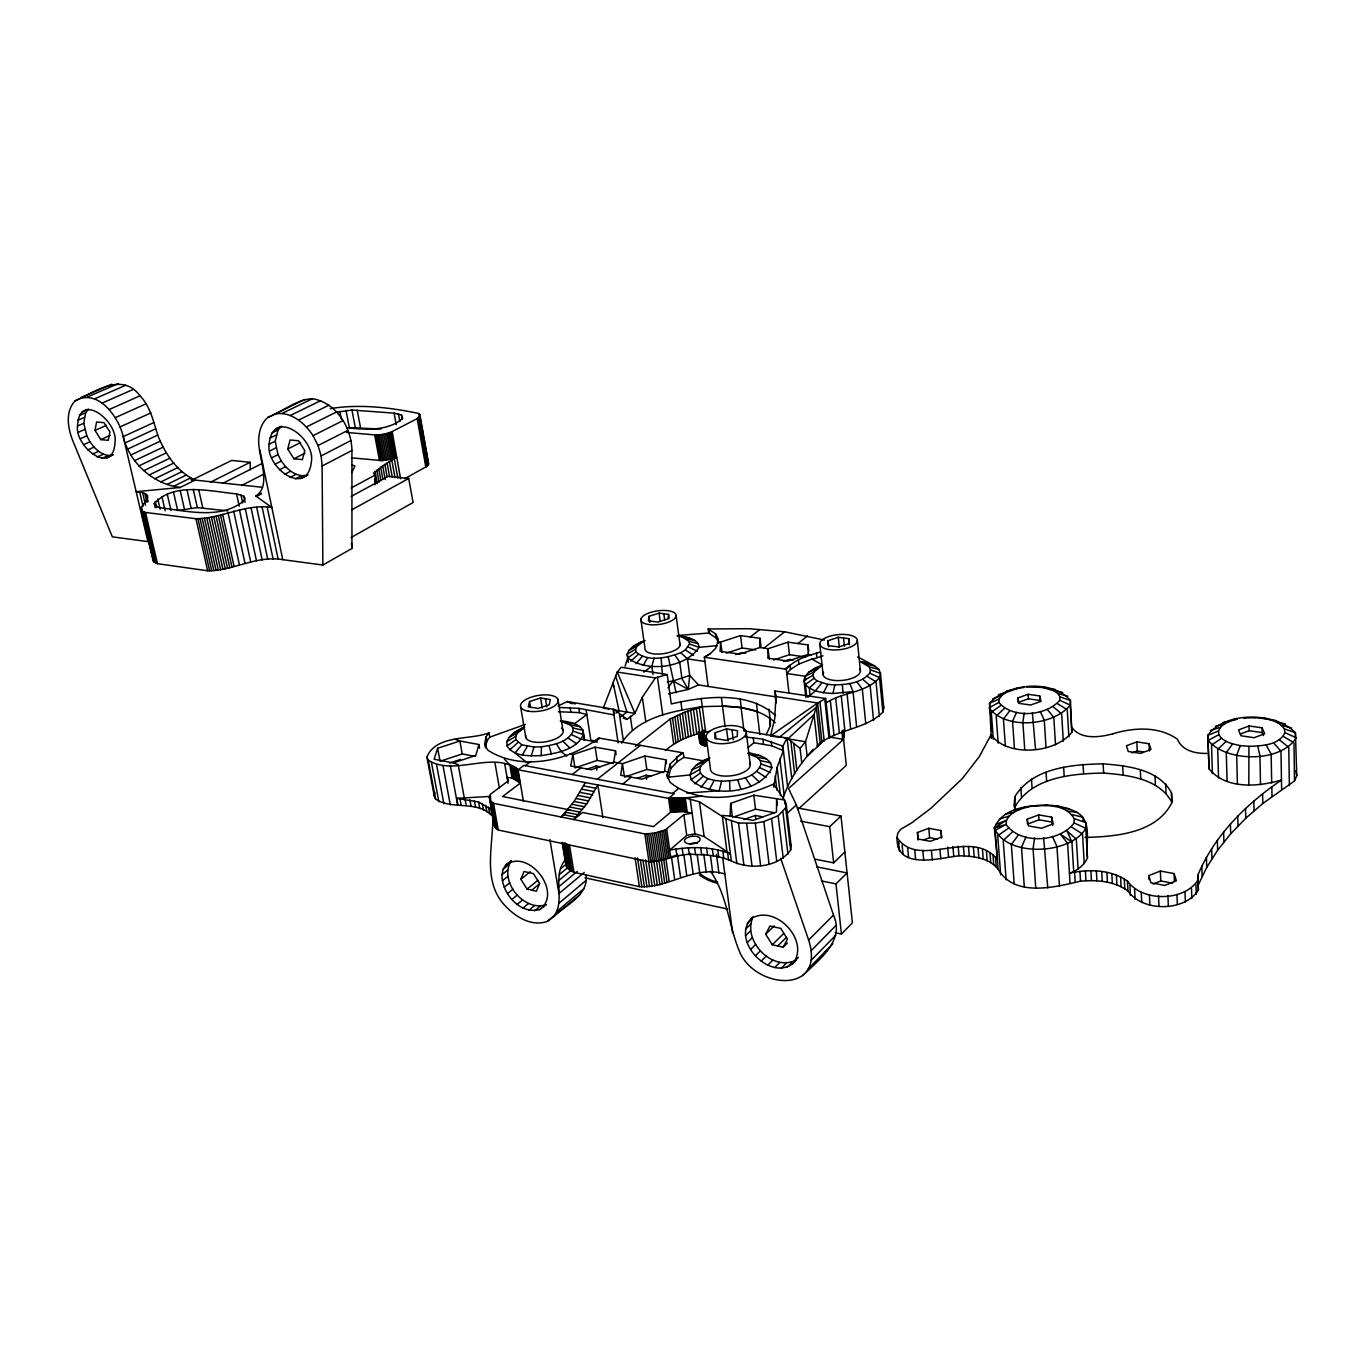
<?xml version="1.0" encoding="UTF-8"?>
<svg xmlns="http://www.w3.org/2000/svg" width="1365" height="1365" viewBox="0 0 1365 1365"><rect width="100%" height="100%" fill="white"/><g stroke="black" fill="none" stroke-linecap="round" stroke-linejoin="round"><path stroke-width="1.5" d="M140.97 509.333L153.699 561.68L157.487 563.694L207.651 570.775C233.279 570.928 256.671 555.094 282.794 559.667L322.874 565.042L351.931 548.457L351.931 450.501C351.607 427.603 336.285 402.624 312.5 398.699C296.12 399.536 282.794 411.599 267.864 417.417C261.346 423.048 258.906 431.613 258.702 439.974C257.78 456.217 272.352 485.002 255.869 496.075L271.857 507.49C245.529 503.412 221.795 518.615 195.946 518.7L145.492 512.472C130.221 507.678 164.244 494.454 136.159 491.673L180.129 487.493L195.093 480.088L262.541 487.305M796.068 960.482C773.051 986.366 727.17 939.086 753.258 916.563M795.676 960.158C772.726 971.812 743.26 941.901 752.405 918.594L747.235 923.525M375 484.763L375.136 475.054L373.464 473.228L382.695 465.875L396.652 457.343L382.2 460.636L351.436 457.821M710.465 871.211C727.767 895.781 728.603 926.784 740.291 953.333C757.558 989.574 826.064 993.874 808.626 940.058L780.695 858.346M897.01 837.513C896.088 870.853 939.12 857.988 958.964 855.804C972.682 855.974 989.011 857.664 998.139 869.198C1014.485 897.47 1054.241 887.387 1080.5 881.176C1096.675 879.691 1114.454 881.125 1127.968 890.987C1142.471 912.076 1184.854 911.922 1198.402 889.946L1198.112 885.339L1206.745 867.372L1217.648 850.173L1230.701 833.793L1245.784 818.215L1262.796 803.473L1294.515 780.951L1296.75 775.849L1295.419 732.732C1275.251 711.865 1225.258 710.977 1207.718 735.411L1209.032 768.751C1225.548 789.567 1258.393 786.888 1281.479 780.046C1246.228 803.985 1214.287 835.414 1197.77 875.34L1198.061 879.93C1184.393 901.787 1142.13 902.009 1127.473 881.039C1110.803 869.386 1088.673 869.027 1069.426 873.191C1077.121 870.887 1084.134 865.222 1087.478 857.885C1085.312 842.973 1092.785 821.662 1077.156 812.516C1068.095 807.534 1057.807 805.708 1047.586 805.094C1028.613 805.333 1002.456 807.688 994.351 827.975L997.405 859.523C971.01 826.678 919.157 870.392 897.01 837.513L897.743 833.384L900.61 829.374L911.837 822.754L931.015 808.199L962.257 778.664L979.353 756.551L991.058 734.779C1007.455 757.524 1055.367 753.531 1071.832 732.254L1070.433 700.467C1052.296 679.173 1007.455 683.012 989.557 703.282L991.331 738.346M492.85 814.803C493.601 844.901 481.453 881.636 505.562 906.155C515.885 917.161 531.685 926.818 547.143 921.443C570.399 908.51 549.583 877.917 565.4 859.694M802.739 975.651C818.625 959.8 845.157 941.116 833.503 915.062L796.375 804.958L788.526 788.509L843.587 739.386L846.3 765.338L797.894 809.462M722.017 652.385L720.703 642.045L720.072 651.31L739.659 654.125L759.742 647.539L760.015 638.291L740.547 635.595L720.703 642.045L717.683 641.618L715.925 648.017L710.414 653.579L704.34 657.247L708.145 686.407M521.055 728.552L524.535 727.272C517.386 729.917 509.913 734.234 506.893 741.622L507.046 745.972C514.093 757.029 529.671 755.869 541.171 755.613L541.444 746.809C552.825 745.017 567.669 742.697 573.163 731.162L572.839 727.937L570.587 725.122L561.1 721.454C569.017 721.454 578.402 723.177 582.991 730.326L584.493 739.932M1028.118 806.971C1019.945 809.087 1010.544 812.056 1006.5 820.16L1006.124 824.409C1020.082 844.901 1059.974 842.376 1074.101 822.924L1074.238 818.642C1064.461 801.938 1040.915 805.435 1024.518 807.056M829.92 737.834L825.689 698.505L774.672 690.963L776.02 695.382L774.723 718.57L770.525 735.923L779.193 737.373L816.304 707.309L820.314 743.942M777.316 805.435L776.6 799.395L776.48 812.004L753.053 820.416L730.053 815.997L730.685 803.388L753.787 795.198L784.466 799.941L786.172 803.729L791.137 845.856L790.642 850.054C778.033 867.748 749.914 870 731.35 860.991C720.191 856.009 707.684 854.695 695.553 854.575C679.207 852.477 664.909 861.707 648.938 861.707L498.259 830.022L494.642 826.627L494.778 821.525M1018.682 688.045L1005.869 692.55L1001.603 695.621L999.214 698.982L998.856 702.412C1012.557 719.014 1046.153 716.096 1059.769 700.296L1059.94 696.867L1058.029 693.625L1054.19 690.827L1041.905 687.209M77.515 426.017C79.068 390.271 118.141 421.239 115.052 442.055C113.141 477.341 74.683 446.543 77.515 426.017L83.76 423.235L85.705 412.708L88.435 409.142L82.156 411.906M770.56 725.958L769.553 717.529L770.201 726.009L766.106 734.882M715.243 732.715L714.868 738.431L725.873 740.308L737.219 736.418L737.492 730.702L726.521 728.876L715.243 732.715L716.045 738.789M1254.145 717.615C1264.724 718.434 1277.759 719.423 1284.397 728.91L1284.96 732.664C1278.903 745.58 1261.328 745.802 1248.941 746.348L1248.821 784.909M1015.185 809.872L1014.843 796.699C1032.554 767.454 1072.225 764.519 1103.142 763.82C1127.456 765.85 1158.51 768.99 1171.494 792.809L1171.955 802.501C1156.633 833.35 1115.597 836.677 1084.953 837.428M1014.843 796.699L1014.041 806.271L1015.85 809.974M668.611 693.829L688.284 689.427L689.7 675.47L687.482 658.886L680.76 652.675C667.144 657.845 648.085 662.503 636.039 652.009L635.561 649.228L636.909 646.293L644.57 640.731C637.779 643.393 629.726 646.72 627.2 654.193L628.378 662.366M624.18 775.201L622.457 763.683L620.734 775.252L641.874 779.176L664.584 771.344L665.864 759.793L644.877 756.039L622.457 763.683L613.738 762.08L591.182 769.758L570.672 765.953L572.89 754.64L595.157 747.167L615.513 750.801L616.093 754.606M565.707 861.963L567.209 867.901L573.948 872.337L639.4 886.636C668.884 888.649 694.546 864.591 724.832 873.992M269.127 444.256C272.539 406.872 315.452 437.977 311.391 461.609C307.586 498.464 265.39 467.564 269.127 444.256L275.235 441.219L278.068 430.026L281.429 426.238L275.286 429.258M602.903 817.43L597.853 784.96L586.677 803.934L573.727 819.546L582.565 812.482L653.494 826.627L670.539 812.26L683.2 811.578L692.14 813.113L683.848 814.7L665.182 829.988L654.432 833.128L644.843 833.913L493.533 803.337L490.359 800.76L489.455 796.733L490.598 794.14L508.548 780.678L507.063 777.385L512.08 778.05L520.321 783.101L502.559 796.529L569.99 809.974M668.56 614.404L667.997 618.891L657.879 622.099L648.375 620.802L649.023 616.315L659.09 613.124L668.56 614.404L669.123 618.499M774.143 784.483L777.129 767.386L783.391 750.665L771.737 745.785L753.838 742.765L748.037 747.662M790.642 850.054L785.66 807.824L786.172 803.729M1034.602 837.991L1033.066 848.569L1035.762 888.103M1024.262 712.974L1022.863 722.068L1024.723 749.402M613.738 762.08L615.513 750.801M841.932 740.291L844.184 736.998L843.143 733.073M897.914 846.931L898.631 842.785M404.671 478.723L426.648 466.489L428.525 464.254L427.979 462.325M457.872 804.838L456.678 798.354L478.552 801.972L490.922 809.257L492.082 815.826C476.982 799.941 452.088 810.213 435.589 799.139L434.241 795.897L434.906 792.314M95.004 430.47L96.591 422.007L104.03 422.689L109.883 431.886L108.245 440.349L100.805 439.615L95.004 430.47L106.351 425.334M486.896 741.007L485.531 747.935L484.763 743.584L486.128 736.673L489.011 732.851L489.762 737.168L486.896 741.007L486.128 736.673M434.241 795.897L426.887 757.029C436.118 734.302 470.533 740.24 489.011 732.851M817.26 745.478C836.404 728.91 865.41 729.797 882.865 712.138L883.786 707.77L880.476 673.355L878.804 669.362L874.658 665.915L857.647 656.923M501.962 874.641L503.139 869.249L505.801 864.949L511.346 860.547C498.583 880.408 522.812 911.103 545.13 905.046L539.687 909.602C519.946 914.704 501.689 893.341 501.962 874.641L507.49 870.222M814.837 668.253L821.15 666.103L813.932 672.092L805.214 676.221L786.752 673.508L790.506 669.379L798.849 664.055L811.885 659.073L822.566 665.045C815.229 668.014 805.435 671.563 803.985 680.47L805.35 684.496C812.277 692.055 823.351 692.823 832.94 693.488L834.817 684.94C846.965 684.513 861.537 683.217 869.727 673.099L870.461 669.908L869.232 666.922L861.417 662.332L868.345 663.236L860.308 661.513M699.87 740.837L701.252 744.488L706.012 746.245L703.862 730.002M529.569 701.525L528.272 706.78L538.1 708.435L549.174 704.835L550.368 699.597L540.574 697.959L529.569 701.525L530.576 707.633M553.235 917.314C565.161 904.841 589.032 895.747 585.977 874.811M749.249 754.18L757.148 757.421L760.117 760.493L761.073 764.025C755.613 779.091 735.411 780.678 721.573 781.172L719.218 790.676L686.783 793.116M287.742 449L290.062 439.991L298.594 440.793L304.77 450.638L302.399 459.613L293.885 458.776L287.742 449L300.658 442.482M717.683 641.618L718.348 639.195L715.499 633.769L708.162 628.958L708.691 633.053L716.028 637.882L718.877 643.325M652.999 674.429L651.839 666.12L654.091 658.084M478.91 744.522L475.805 755.459L453.265 762.916L434.121 759.247L437.636 748.276L459.886 741.007L478.91 744.522L479.576 748.225M834.817 684.94L827.77 684.377L817.055 680.913L814.086 678.269L813.045 675.265L813.932 672.092M667.485 778.101L667.058 775.064L670.232 763.939L682.125 752.678L683.285 752.866L683.899 757.37L677.159 761.721L670.863 768.461L668.389 777.197L690.093 774.928L699.665 769.468L700.996 765.765L709.322 758.838C701.013 760.749 692.209 766.157 690.093 774.928L691.065 779.688C710.96 798.696 760.015 793.645 771.89 767.676L770.577 762.984C765.253 756.176 756.261 753.924 748.037 753.122M531.258 755.92L534.022 747.03L541.444 746.809M783.049 798.542C788.885 779.995 800.078 763.547 813.216 749.385M825.689 698.505L817.652 703.009L805.504 741.741L800.095 748.447L801.75 763.052M792.28 964.287C811.544 941.662 774.876 902.64 750.665 919.037M1248.941 746.348L1240.341 745.597L1236.673 755.084L1237.407 783.817M154.245 503.685C173.901 481.436 211.421 491.622 236.554 493.891L243.772 496.229L244.932 498.157L244.267 500.443C221.71 519.638 188.199 511.295 161.991 508.002L157.777 507.097L154.245 503.685L155.201 507.763M635.561 649.228L627.2 654.193L627.798 657.913C647.317 672.791 685.349 667.997 699.085 647.334L698.215 643.649C693.113 637.506 684.513 636.67 677.074 635.902L689.564 638.035M520.867 879.282L524.006 871.501L533.408 873.583L539.636 883.479L536.428 891.243L527.061 889.11L520.867 879.282L530.166 871.757M680.76 652.675L685.332 649.945L689.53 644.058L688.881 641.311L682.432 637.097M812.755 659.21L823.01 655.814M621.519 743.208C638.206 716.864 673.576 710.994 702.293 706.712C726.828 705.756 756.227 704.698 775.252 722.768M1025.951 837.052L1021.515 847.273L1024.279 886.721M625.068 666.239L627.798 657.913L636.039 652.009M1016.533 712.325L1012.523 721.181L1014.451 748.464M559.786 707.48L578.862 708.35L613.892 714.902L613.772 709.271L567.345 701.576L558.097 705.893M775.576 715.516C747.901 690.605 704.886 696.389 671.273 703.931L667.212 674.532L655.371 677.927L642.301 697.259L634.93 713.383L627.166 719.338L623.174 718.144M346.539 432.432L375.989 435.008L383.753 434.309L391.021 432.176L416.188 419.106C418.56 418.441 421.99 414.704 418.219 413.356C389.622 407.401 359.336 403.869 330.313 408.613M823.539 692.703L827.77 684.377M565.554 813.489L561.134 816.987L574.102 801.46L585.312 782.572M1240.341 745.597C1232.527 744.027 1223.177 742.168 1218.86 734.694L1218.518 730.957C1221.402 723.331 1230.292 721.027 1237.407 719.099L1232.885 719.645M765.697 934.189L769.945 925.999L780.848 928.422L787.468 939.069L783.152 947.225L772.266 944.768L765.697 934.189L774.33 925.777M787.588 786.598L782.862 746.126L787.076 738.056L800.095 748.447M709.339 789.618L714.185 780.388L721.573 781.172M534.022 747.03L521.839 744.829L515.833 739.659L515.697 736.418L517.506 733.005L524.57 727.63M643.273 665.438L647.675 657.589M522.334 754.982L527.334 746.365M153.818 557.21L152.948 560.332M1015.492 806.015C1033.066 776.702 1072.736 773.682 1103.637 773.034C1127.968 775.081 1159.004 778.391 1171.852 802.296L1171.494 792.809M539.687 909.602C563.284 892.625 528.647 848.04 505.801 864.949M426.887 757.029L428.235 760.186C454.545 776.839 493.038 750.033 518.035 769.775L668.577 798.389L685.281 797.945L699.443 801.801L725.856 818.761L738.516 823.027L755.323 823.129L763.837 821.576L778.135 815.758L785.66 807.824M1232.544 743.908L1226.282 752.798L1227.067 781.462M668.014 687.789L672.996 680.964L689.7 675.47L698.488 684.923L775.03 696.747M1018.324 835.039L1011.329 844.543L1014.178 883.889M75.143 400.849C64.957 411.667 67.823 428.337 72.857 440.912L112.357 536.855L147.898 541.615L123.225 436.629C118.789 416.888 97.666 387.745 75.143 400.849C94.919 391.874 122.338 371.724 140.032 395.799C150.372 406.599 153.358 421.341 157.726 435.077C164.858 453.419 176.733 471.522 195.093 480.088L190.964 479.627M1009.708 710.807L1003.429 719.133L1005.391 746.331M821.713 682.995L815.451 690.844L807.807 697.293M351.692 472.768L354.883 466.096L351.556 464.629M700.996 787.298L707.923 778.681L714.185 780.388M636.107 663.748L642.301 656.343M521.839 744.829L515.014 752.917L526.736 762.506M788.987 693.13L786.257 669.208C794.771 659.176 808.302 655.592 820.501 652.026M835.226 932.705L841.437 934.07L852.408 922.842L840.994 816.031L797.365 807.926M808.114 969.048L832.821 943.744M810.998 960.499L835.738 935.264M811.185 950.62L835.977 925.47M787.332 967.154L792.382 962.069M795.846 959.868L798.354 957.326M808.626 940.058L833.503 915.062M781.326 968.263L786.376 963.195M774.672 967.58L779.722 962.513M783.152 947.225L787.417 942.976M767.83 965.123L772.897 960.073M777.692 945.996L786.274 937.516M484.763 743.584L487.459 749.897C520.304 771.635 569.034 761.243 598.587 737.987L682.125 752.678M841.437 934.07L835.96 883.906L847.068 872.935L816.492 866.775M761.243 961.096L766.328 956.063M772.266 944.768L783.732 933.489M755.374 955.756L760.476 950.757M541.171 755.613C556.357 753.224 576.252 750.119 583.452 734.626L582.991 730.326L572.839 727.937M750.579 949.477L755.698 944.478M815.161 859.165L833.657 862.868L844.833 852.016M747.201 942.652L752.337 937.687M745.461 935.759L750.596 930.811M745.461 929.224L750.631 924.293M1226.111 741.4L1217.699 749.419L1218.553 777.982M1012.216 832.104L1003.224 840.601L1006.124 879.811M833.657 862.868L829.698 826.678L840.994 816.031M1004.265 708.537L996.194 716.079L998.19 743.191M787.912 738.823L814.035 714.543L817.55 746.536M817.055 680.913L809.257 688.045L810.11 695.723M694.768 783.919L703.231 776.173L707.923 778.681M787.23 813.25L796.375 804.958M509.793 749.829L517.915 742.543M630.835 661.172L638.342 654.432M686.732 835.414L669.703 850.122C689.735 846.539 711.199 846.112 730.326 853.893L704.135 836.523L694.973 833.827L686.732 835.414L683.848 814.7M557.398 910.984L584.186 888.376M547.143 921.443L579.989 894.672M559.36 902.896L586.182 880.34M534.653 910.762L540.096 906.224M584.254 872.44L558.933 893.58L549.89 839.407M543.714 906.804L546.444 904.534M528.972 910.216L534.415 905.695M558.268 887.182L577.207 871.433M558.421 880.8L570.911 870.461M672.672 793.423L678.166 788.868M559.394 874.487L567.533 867.782M523.017 908.049L528.477 903.528M517.198 904.364L522.676 899.876M561.169 868.362L565.912 864.455M531.736 890.185L539.448 883.855M511.892 899.45L517.386 894.962M527.061 889.11L537.861 880.288M507.473 893.614L512.967 889.144M705.398 657.401L785.148 669.055L790.011 665.096L790.506 669.379M504.214 887.25L509.725 882.814M622.781 784.022L631.278 777.197M797.996 643.529L807.568 635.868M502.32 880.783L507.848 876.364M665.42 750.545C677.569 739.847 693.727 733.534 709.595 731.435M503.139 869.249L508.684 864.83M597.324 779.227L640.39 745.341M763.905 648.119L784.67 631.79L824.289 640.014M635.288 746.382L670.215 718.963L685.076 712.103L702.293 706.712M572.276 774.501L580.893 767.847M750.255 636.943L759.981 629.419M593.946 742.56L599.679 738.192M620.734 716.796L626.962 712.069L615.666 676.033M615.922 713.11L619.028 710.738L613.056 682.79L613.653 686.834M525.303 765.663L531.002 761.397M643.751 672.143L651.839 666.12M507.046 745.972L515.833 739.659M814.086 678.269L805.35 684.496L806.63 695.979M691.065 779.688L700.416 773.017L699.665 769.468M1000.562 705.671L991.297 712.223L993.31 739.25M1008.07 828.487L997.73 835.721L1000.664 874.794M770.525 735.923L817.652 703.009L821.952 742.423L807.142 756.278L805.504 741.741L784.431 738.243M1221.453 738.26L1211.523 745.188L1212.41 773.648M995.75 824.596L1006.5 820.16L994.351 827.975C1006.261 857.732 1070.74 854.848 1085.789 828.333L1085.926 822.634L1074.238 818.642M683.285 752.866L676.545 757.2L677.159 761.721M704.34 657.247L710.414 653.579M506.893 741.622L515.697 736.418M813.045 675.265L803.985 680.47L805.896 697.634M824.477 952.036L827.446 950.33M351.027 537.554L413.083 502.508L408.698 478.467L388.087 476.368L351.18 496.433M998.856 702.412L989.045 707.855C1005.886 730.19 1053.405 725.992 1070.245 705.074L1070.433 700.467L1059.94 696.867M351.709 509.862L408.698 478.467M351.095 488.022L375.136 475.054M1218.86 734.694L1208.127 740.41L1209.032 768.751M295.454 478.876L301.494 475.737L306.596 475.412L300.556 478.552M322.874 565.042L322.106 466.011L351.931 450.501M304.975 476.487L307.995 474.901M289.994 477.443L296.051 474.303L301.494 475.737M255.869 496.075L261.415 493.209M257.661 495.819L261.415 493.874M284.585 474.338L290.626 471.232L296.051 474.303M322.106 466.011L321.15 455.91L351.044 440.503M784.96 804.139L784.466 799.941L773.494 784.09C742.185 798.354 698.488 805.64 669.959 782.213L667.058 775.064M279.535 469.799L285.609 466.693L290.626 471.232M241.52 485.496L264.11 473.962M293.885 458.776L304.924 453.146M275.218 464.117L281.309 461.046L285.609 466.693M321.15 455.91L318.045 445.536L348.041 430.265M304.839 399.399L267.864 417.417M271.908 457.685L277.999 454.613L275.235 441.219M222.529 483.449L262.063 463.52M629.026 650.269L636.909 646.293M826.166 702.907C842.734 691.748 866.178 693.164 879.538 677.603L880.476 673.355L870.461 669.908M274.416 414.09C290.557 410.746 304.77 423.031 313.012 435.674L343.11 420.539M269.826 450.911L275.935 447.857M210.568 482.135L250.17 462.308L250.307 469.782M306.391 426.972L336.575 411.974M509.333 737.066L517.506 733.005M191.936 480.071L231.623 460.414L250.17 462.308M269.843 438.148L275.969 435.128M153.955 422.502L123.225 436.629C128.993 460.909 149.45 480.582 173.611 486.315L190.673 477.887M167.178 484.439L186.288 475.037M271.942 433.029L278.068 430.026M298.662 420.062L328.948 405.183M160.899 481.896L181.954 471.607M290.37 415.455L320.724 400.662M154.876 478.74L177.757 467.615M149.16 474.986L173.73 463.127M282.094 413.407L312.5 398.699M143.837 470.686L169.908 458.179M138.957 465.892L166.376 452.822M134.606 460.653L163.135 447.157M130.801 455.04L160.234 441.202M1112.68 733.841C1133.53 727.443 1159.039 725.958 1177.517 739.301C1182.175 750.869 1195.535 753.617 1206.728 753.412M127.61 449.119L157.726 435.077M102.034 458.367L108.227 455.5L112.647 455.159M110.19 456.064L113.295 454.613M106.453 458.043L111.094 455.876M125.085 442.96L155.627 428.815M97.239 457.053L103.433 454.187L108.227 455.5M691.901 769.962L700.996 765.765M92.376 454.187L98.57 451.337L103.433 454.187M87.787 449.955L93.997 447.123L98.57 451.337M100.805 439.615L110.241 435.299M120.035 426.938L150.85 412.913M83.76 444.649L89.988 441.816L93.997 447.123M80.586 438.626L86.814 435.81L83.76 423.235M78.453 432.278L84.681 429.463M115.206 417.69L146.106 403.801M109.046 409.585L140.032 395.799M999.214 698.982L989.557 703.282L990.342 713.776M77.856 420.301L84.118 417.519M667.314 681.818L672.996 680.964L688.284 689.427L698.488 684.923M102 403.153L133.07 389.486M79.426 415.472L85.705 412.708M633.138 646.396L639.98 643.393M1026.395 686.902L1046.324 687.602M94.594 398.87L125.699 385.271M87.309 397.01L118.448 383.48M80.672 397.693L111.828 384.179M709.868 757.831L703.026 760.749L683.899 757.37M514.161 732.613L521.123 729.661M1218.518 730.957L1207.718 735.411L1208.127 740.41C1226.367 762.37 1280.762 762.95 1296.221 737.765L1284.96 732.664M1153.101 884.042L1160.779 880.971L1172.535 883.172M808.916 672.058L816.697 668.969M1148.818 875.63L1160.369 871.041L1174.105 873.583L1176.391 880.766L1164.772 885.424L1150.951 882.831L1148.818 875.63L1149.006 879.606M811.885 659.073L812.994 658.647M639.247 642.864L644.997 640.612M525.44 724.337L489.762 737.168M1027.163 819.239L1038.68 814.888L1051.664 817.157L1053.183 823.846L1041.58 828.265L1028.527 825.927L1027.163 819.239L1027.487 824.136L1039.004 819.785L1051.971 822.071L1052.739 825.433M696.321 765.134L704.289 762.131M1249.043 725.958L1238.533 729.917L1240.99 735.786L1254.111 737.714L1264.707 733.705L1262.096 727.835L1249.043 725.958L1249.163 730.719L1240.393 734.012M923.951 839.816L929.616 837.701L937.687 839.219M917.434 832.514L928.78 828.299L940.895 830.534L941.748 837.035L930.35 841.318L918.15 839.031L917.434 832.514L918.133 840.055M1132.08 752.951L1137.25 751.023L1143.358 751.961M1136.84 741.895L1126.466 745.734L1128.241 751.484L1140.543 753.378L1150.985 749.487L1149.074 743.737L1136.84 741.895L1137.25 751.023M992.782 698.795L1001.603 695.621M734.421 816.731L755.528 809.189L774.62 812.789M743.806 819.597L755.357 815.451L762.95 816.901M1017.744 697.959L1028.101 694.29L1039.721 695.962L1041.017 701.337L1030.592 705.04L1018.921 703.333L1017.744 697.959L1018.051 702.48L1028.408 698.812L1040.011 700.484L1039.721 695.962M636.755 778.425L646.089 775.218L651.344 776.173M624.47 777.129L646.822 769.468L663.578 772.522M613.465 763.376L597.205 760.407L575.006 767.915L572.89 754.64L569.717 754.077M586.95 769.178L596.232 766.021L600.31 766.772M848.825 638.701L849.132 643.563L838.793 646.993L828.231 645.543L828.026 640.68L838.298 637.284L848.825 638.701L849.439 644.792M773.528 659.978L789.448 654.705L805.418 656.975M783.476 661.411L789.465 659.414L793.457 659.995M811.424 654.825L808.234 654.364L788.032 661.07L767.881 658.186L768.068 648.716L788.032 642.164L808.029 644.928L808.728 651.224M475.242 756.398L462.223 753.941L440.059 761.243L437.636 748.276M449.495 763.052L460.619 759.384M735.906 654.552L741.86 652.607L745.751 653.17M726.231 653.17L742.082 647.983L755.664 649.911M1210.277 730.531L1220.412 727.289M999.299 819.102L1009.145 816.048M1113.021 733.739C1100.122 737.356 1080.807 739.898 1072.02 727.562M676.767 855.173L670.693 857.049L666.734 829.272M994.351 827.975L1006.124 824.409L995.187 830.261L998.139 869.198M998.463 694.7L1005.869 692.55M1215.601 726.095L1224.388 723.962M1006.21 691.27L1011.687 689.973M227.955 510.885L197.345 507.609L177.689 510.527L173.526 492.287M335.739 412.281L351.948 410.029L394.11 413.151L401.429 414.96L402.709 418.441C387.694 431.494 364.95 429.719 346.471 427.672M1005.596 814.154L1013.871 812.312M1045.505 805.486L1047.586 805.094M1223.296 722.392L1230.189 721.164M832.94 693.488L853.04 691.628L856.589 726.402M1015.492 688.711L1023.682 687.499M1014.195 810.042L1020.337 809.223M456.678 798.354L490.615 796.392M701.9 796.085L685.281 797.945L687.209 811.851M677.859 635.459L708.691 633.053M717.376 645.645L699.085 647.334L689.53 644.058M1245.562 717.888L1243.72 718.041L1255.083 717.666M380.92 429.088L349.321 427.586L346.028 410.456M708.162 628.958L749.249 628.719L784.67 631.79M1053.985 806.357L1058.848 806.237M558.404 711.728L579.528 712.632L586.814 714.543L574.597 723.638L566.577 722.921M748.054 753.412L751.893 753.497M1061.561 808.251L1068.932 808.763M730.053 815.997L722.221 815.434L726.811 850.566M678.217 636.141L682.415 636.448M1262.574 718.297L1266.276 718.57M752.371 754.999L760.203 755.647M722.477 705.995L741.263 707.65L757.456 711.592L756.432 703.146M745.256 736.929L762.916 739.199L782.862 746.126M560.281 721.027L567.294 721.693M1034.312 686.612L1036.223 686.817M1270.286 719.884L1276.548 720.686M1048.678 688.643L1055.333 689.513M759.742 647.539L768.068 648.716L769.297 659.193M785.148 669.055L786.257 669.208M1249.163 730.719L1262.198 732.596L1263.495 735.547M687.482 658.886L704.886 661.445M667.212 674.532L621.212 667.246L617.202 672.041L603.296 708.128L609.2 709.118M1067.737 811.066L1077.156 812.516M655.371 677.927L617.202 672.041L634.93 713.383L613.124 709.766M775.678 696.525L817.652 703.009M757.148 757.421L766.567 758.872M570.587 725.122L579.954 726.572M829.084 737.015L843.587 739.386M743.891 730.872L787.076 738.056L791.751 778.323M596.71 741.178L590.806 740.12L586.148 710.244M597.273 742.048L581.285 739.216L571.508 734.575M173.611 486.315L180.129 487.493M664.584 771.344L667.946 771.959M686.458 638.939L694.956 640.492M668.577 776.514L669.498 776.685M866.144 664.346L874.658 665.915M1054.19 690.827L1062.687 692.413M800.538 821.15L829.698 826.678M1276.77 722.307L1285.199 723.911M583.589 785.916L596.13 788.322M581.797 789.192L594.355 791.598M579.954 792.382L592.512 794.822M578.06 795.505L590.618 797.945M576.115 798.525L588.673 800.982M574.102 801.46L586.677 803.934M572.054 804.309L584.63 806.783M569.956 807.056L582.531 809.547M567.806 809.701L580.398 812.209M565.622 812.243L578.214 814.751M563.387 814.666L575.996 817.208M821.628 880.954L835.96 883.906M584.903 877.78L727.647 909.09M760.117 760.493L770.577 762.984M1072.071 814.615L1082.974 817.226L1083.213 821.423M688.881 641.311L698.215 643.649M869.232 666.922L878.804 669.362M1058.029 693.625L1067.84 696.15M1281.581 725.378L1291.648 728.006M575.33 703.931L567.345 701.576L572.225 703.794M573.163 731.162L583.452 734.626L584.357 740.41M761.073 764.025L771.89 767.676M1284.397 728.91L1295.419 732.732L1295.47 736.946M455.04 739.284L459.886 741.007L462.223 753.941M453.265 762.916L458.213 764.724L464.202 797.484M1059.769 700.296L1070.245 705.074L1071.832 732.254M869.727 673.099L879.538 677.603L882.865 712.138M1074.101 822.924L1085.789 828.333L1087.478 857.885M688.318 647.01L697.515 651.276M759.93 767.744L770.423 772.675M1283.237 736.383L1293.969 742.748L1294.515 780.951M1057.5 703.726L1067.259 709.663L1068.88 736.912M613.772 709.271L627.166 719.338M867.065 676.255L876.023 681.852L879.384 716.471M1071.627 827.122L1082.53 833.964L1084.237 863.601M685.332 649.945L693.557 655.217M756.756 771.43L766.209 777.623M567.976 737.97L576.627 743.754M1073.709 871.774L1071.935 842.034L1060.434 834.169L1067.618 843.433L1070.024 883.019M1279.329 739.813L1288.782 747.355L1289.362 785.643M566.748 756.056L561.134 751.484L556.374 743.72M1053.285 706.865L1061.663 713.895L1063.318 741.212M862.646 679.19L870.153 685.793L873.566 720.481M751.74 774.825L759.537 782.162M562.824 741.093L569.751 747.952M504.368 759.059L509.793 764.792L512.08 778.05M700.416 773.017L703.231 776.173M1273.494 742.697L1280.984 751.228L1281.633 789.584M1047.416 709.544L1053.814 717.478L1055.52 744.829M856.776 681.681L862.305 689.137L865.785 723.877M674.924 654.995L679.685 661.991L681.937 678.61L688.284 689.427M745.222 777.658L750.835 785.984M1266.123 744.846L1271.139 754.111L1271.685 782.947M86.814 435.81L89.988 441.816M277.999 454.613L281.309 461.046M313.012 435.674L318.045 445.536M1040.266 711.523L1044.276 720.157L1046.017 747.525M1071.935 842.034L1066.969 830.961L1076.337 839.134L1078.094 868.822M1052.466 836.506L1056.971 846.59L1059.479 886.192M789.414 841.949L791.137 845.856M882.66 705.023L883.786 707.77M849.849 683.541L853.04 691.628M737.663 779.756L740.734 788.782M668.202 656.753L676.067 692.772M549.071 745.665L551.375 754.094M143.24 511.653L155.235 562.807M141.363 507.149L154.382 562.278M141.039 507.917L153.699 561.68M140.902 508.65L153.221 561.032M146.669 495.632L148.085 501.672M145.048 494.301L146.925 502.32M142.728 493.175L145.543 505.204M145.492 512.472L157.487 563.694M139.742 492.287L143.035 506.296M144.281 512.097L156.275 563.284M157.76 498.976L160.115 509.162M155.149 501.416L156.566 507.541M167.281 494.267L171 510.493M161.906 496.536L165.182 510.766M1257.728 746.092L1259.929 755.766L1260.526 784.602M180.248 490.752L184.377 508.974M200.041 518.666L211.712 570.775M193.25 489.37L197.345 507.609M197.942 518.717L209.63 570.809M195.946 518.7L207.651 570.775M186.971 489.762L191.066 507.985M209.084 517.693L220.669 569.836M206.763 518.052L218.366 570.195M198.693 489.608L202.771 507.882M204.46 518.325L216.097 570.451M202.225 518.529L213.878 570.655M216.062 516.26L227.563 568.386M213.759 516.789L225.293 568.932M211.421 517.284L222.99 569.427M222.631 514.315L234.063 566.407M220.516 515.014L231.965 567.106M218.315 515.663L229.798 567.772M233.654 511.073L244.949 563.097M228.023 512.592L239.37 564.649M236.554 493.891L239.216 506.227M239.438 509.776L250.665 561.766M251.075 507.917L262.182 559.906M243.772 496.229L245.103 502.422M245.273 508.718L256.449 560.708M240.922 494.778L242.697 503.003M256.722 507.371L267.779 559.411M267.199 507.166L278.17 559.275M262.131 507.132L273.137 559.189M259.777 449.921L282.794 559.667M339.817 411.377L341.284 418.987M357.186 410.148L360.445 427.313M351.948 410.029L355.224 427.177M378.719 468.809L380.937 480.617M376.859 470.277L379.095 482.118M431.511 762.762L438.865 801.818M375.119 471.761L377.354 483.602M428.235 760.186L435.589 799.139M374.59 479.166L375.341 483.125M382.132 434.582L386.892 460.227M387.063 462.957L389.622 476.675M442.977 765.611L450.279 804.804M380.511 434.804L385.288 460.432M384.845 464.407L387.029 476.18M378.924 434.94L383.702 460.568M377.405 435.008L382.2 460.636M382.695 465.875L385.271 479.627M375.989 435.008L380.784 460.619M436.544 764.622L443.881 803.746M374.675 434.923L379.47 460.534M380.664 467.342L382.865 479.132M392.147 431.647L400.61 478.808M391.021 432.176L395.748 457.787M389.776 432.688L394.502 458.316M394.28 458.674L397.88 478.194M450.382 765.646L457.616 804.872M388.394 433.166L393.12 458.794M386.909 433.592L391.653 459.237M391.789 460.09L395.031 477.682M385.357 433.985L390.1 459.63M389.383 461.524L392.284 477.187M383.753 434.309L388.513 459.954M465.038 798.969L466.233 805.469M394.11 413.151L396.225 424.72M459.92 798.491L461.114 804.975M474.389 800.726L475.566 807.244M401.429 414.96L402.146 418.833M469.867 799.719L471.061 806.237M398.444 413.817L399.843 421.546M485.65 805.179L486.827 811.731M482.323 803.473L483.5 810.008M478.552 801.972L479.729 808.507M493.533 803.337L498.259 830.022M492.56 802.757L497.287 829.425M491.69 802.142L496.433 828.794M490.069 795.01L490.803 799.088M490.956 801.46L495.7 828.111M489.694 795.88L493.328 816.287M490.359 800.76L495.103 827.378M489.455 796.733L494.642 826.627M489.353 797.587L494.318 825.825M419.959 414.926L428.61 463.742M419.379 414.073L428.525 464.254M419.652 416.41L428.286 464.8M418.884 413.697L420.369 422.075M423.73 440.963L424.481 445.144M425.232 449.341L425.982 453.538M419.243 416.939L427.876 465.363M488.534 807.125L489.711 813.694M418.697 417.468L427.33 465.926M417.997 418.014L426.648 466.489M417.161 418.56L425.829 467.069M495 763.086L499.334 787.759M513.274 766.123L515.543 779.415M512.455 765.765L514.741 779.04M511.602 765.407L513.888 778.681M510.715 765.082L513.001 778.357M504.76 764.144L508.087 783.288M523.443 801.392L518.035 769.775L523.904 765.407L674.208 793.713L668.577 798.389L670.539 812.26M517.608 769.263L519.894 782.589M517.147 768.768L519.417 782.077M516.618 768.273L518.888 781.582M516.038 767.812L518.325 781.104M515.424 767.369L517.693 780.661M514.741 766.925L517.028 780.217M514.025 766.516L516.311 779.807M520.679 706.985L525.832 737.612M567.755 844.287L572.225 871.621M566.219 843.502L570.689 870.802M564.854 842.632L569.324 869.914M540.574 697.959L542.246 708.111M564.035 843.775L568.164 868.942M563.08 842.751L567.209 867.901M562.619 843.178L566.475 866.809M562.141 842.324L565.946 865.649M569.478 844.986L573.948 872.337M545.471 698.778L546.802 706.916M557.978 699.375L562.892 729.985M570.126 707.565L570.809 711.83M578.862 708.35L579.528 712.632M1295.948 770.696L1296.75 775.849M596.232 766.021L596.863 770.082M595.157 747.167L597.205 760.407M613.26 710.414L618.123 742.85M635.083 857.766L639.4 886.636M645.594 859.848L649.569 886.67M642.966 860.018L646.959 886.841M619.471 714.595L623.174 739.386M640.39 860.069L644.382 886.892M637.54 857.954L641.857 886.823M1032.367 712.701L1035.506 749.078M653.767 860.718L657.384 885.493M648.631 833.827L652.709 861.622M630.289 716.216L632.336 730.156M651.156 861.23L654.808 885.987M646.72 833.913L650.815 861.707M644.843 833.913L648.938 861.707M648.529 861.622L652.18 886.397M1043.645 837.82L1047.774 887.933M658.203 832.326L662.23 860.138M661.172 858.585L664.755 883.343M656.326 832.769L660.37 860.564M644.877 756.039L646.822 769.468M659.09 861.452L662.383 884.145M646.089 775.218L646.686 779.313M654.432 833.128L658.476 860.94M652.504 833.435L659.909 884.861M650.576 833.657L654.637 861.469M665.182 829.988L669.157 857.766M663.544 830.654L667.519 858.449M665.898 858.773L669.157 881.449M642.301 697.259L645.833 721.812M661.82 831.268L665.813 859.063M660.046 831.831L664.055 859.626M663.748 859.745L667.024 882.438M670.01 798.201L671.972 812.073M677.313 854.302L680.504 876.944M675.914 849.081L676.886 855.992M640.868 619.3L644.98 648.324A17.711 7.013 -7.9 0 0 663.902 653.596A17.711 7.013 -7.9 0 0 679.668 643.171M671.392 856.367L674.617 879.026M677.108 797.672L679.053 811.561M683.848 854.661L686.714 875.238M675.692 797.723L677.637 811.595M682.159 848.313L683.131 855.224M670.232 763.939L670.863 768.461M649.023 616.315L649.876 622.44M657.452 677.108L662.742 714.868M674.276 797.808L676.221 811.68M672.86 797.911L674.805 811.783M671.426 798.047L673.389 811.919M665.864 759.793L666.41 763.649M674.856 716.54L678.286 741.468M659.09 613.124L660.216 621.297M683.967 797.843L685.895 811.731M672.484 717.734L675.948 742.679M682.619 797.74L684.548 811.629M690.315 853.364L693.164 873.941M688.421 847.836L689.376 854.763M681.271 797.689L683.2 811.578M670.215 718.963L673.679 743.925M679.889 797.655L681.835 811.544M662.366 674.054L661.104 657.811M678.507 797.655L680.435 811.527M680.828 701.388L681.971 709.732M682.415 713.161L685.81 738.056M700.689 847.784L701.627 854.712M679.821 714.236L683.234 739.148M690.229 799.207L694.973 833.827M697.174 854.541L699.716 873.071M663.817 613.772L664.67 619.983M677.296 715.362L680.726 740.291M694.597 847.665L695.553 854.575M710.5 856.145L712.718 872.644M690.605 710.124L693.949 735.001M676.136 615.888A17.796 6.842 -7.9 0 1 648.972 624.573A17.796 6.842 -7.9 0 1 650.371 612.476A17.796 6.842 -7.9 0 1 676.136 615.888L680.06 644.962M706.609 848.194L707.548 855.138M687.806 711.097L691.168 735.974M699.443 801.801L704.135 836.523M685.076 712.103L688.455 736.998M703.76 854.081L706.268 872.627M699.307 707.497L704.579 745.938M717.751 849.917L718.673 856.879M701.405 731.333L703.299 745.546M700.552 732.886L702.173 745.051M716.471 854.524L718.946 873.105M696.355 708.333L701.252 744.488M698.914 731.691L700.535 743.84M698.795 732.749L700.023 743.14M698.334 731.521L699.75 742.406M693.454 709.203L696.781 734.08M712.308 848.911L713.247 855.855M722.887 851.214L723.808 858.175M722.648 857.459L732.613 932.841M701.201 698.368L705.586 731.555M706.132 736.383L710.38 768.512A20.083 9.009 -7.1 0 0 732.476 775.627A20.083 9.009 -7.1 0 0 749.692 762.677M731.418 821.355L736.878 863.687M725.856 818.761L731.35 860.991M727.664 852.784L728.569 859.762M726.521 728.876L728.074 741.007M738.516 823.027L743.942 865.427M721.42 697.634L725.139 726.76M709.135 629.282L709.663 633.377M730.685 803.388L732.493 817.413M746.672 823.624L752.03 866.093M731.998 729.797L733.261 739.83M715.499 633.769L716.028 637.882M755.357 815.451L755.852 819.427M740.222 699.255L741.263 707.65M741.076 707.616L743.925 730.531M755.323 823.129L760.612 865.632M763.837 821.576L769.058 864.079M740.547 635.595L742.082 647.983M753.292 738.277L753.838 742.765M746.297 732.749A20.219 8.804 -7.2 0 1 715.874 743.277A20.219 8.804 -7.2 0 1 716.471 727.886A20.219 8.804 -7.2 0 1 746.297 732.749L750.306 764.98M753.787 795.198L755.528 809.189M762.916 739.199L763.462 743.686M771.635 819.051L776.77 861.52M757.063 711.523L759.844 734.558M771.191 741.28L771.737 745.785M775.218 775.883L776.907 790.096M778.135 815.758L783.22 858.175M773.494 784.09L773.87 787.196M779.859 758.957L784.124 795.095M782.93 811.919L787.946 854.251M777.129 767.386L780.473 795.641M768.956 709.118L769.962 717.598M769.996 718.894L770.491 723.126M760.015 638.291L761.005 646.583M782.282 745.631L782.81 750.153M774.672 690.963L776.088 703.06M793.816 743.635L796.836 770.014M790.864 741.178L794.618 773.665M788.032 642.164L789.448 654.705M805.214 676.221L805.623 680.026M798.389 659.79L798.849 664.055M819.802 643.905L823.061 674.327M824.767 698.965L828.999 738.294M816.389 652.931L816.85 657.179M819.921 701.627L824.204 741.024M828.026 640.68L828.674 646.754M830.347 700.791L834.066 735.684M841.267 695.979L844.901 730.804M843.672 729.985L844.321 736.179M843.536 730.804L844.184 736.998M843.229 731.623L843.877 737.834M842.529 730.394L843.399 738.653M841.881 731.196L842.751 739.472M835.704 698.334L839.373 733.193M843.553 638.001L844.389 646.106M847.068 693.744L850.634 728.535M838.298 637.284L839.339 647.402M857.339 640.339A18.854 7.576 -5.9 0 1 829.647 649.638A18.854 7.576 -5.9 0 1 828.726 636.551A18.854 7.576 -5.9 0 1 857.339 640.339L860.377 670.846M898.494 841.488L899.399 850.941M902.129 845.02L903.016 854.49M914.721 849.849L915.608 859.37M907.657 847.87L908.544 857.374M922.859 850.787L923.713 860.308M931.459 850.617L932.312 860.155M928.78 828.299L929.616 837.701M939.956 849.354L940.775 858.892M947.702 847.085L948.521 856.623M940.895 830.534L941.56 838.076M952.924 846.522L953.726 856.06M963.4 846.317L964.185 855.872M958.179 846.266L958.964 855.804M351.47 542.997L351.931 548.457M968.502 846.675L969.287 856.247M978.108 848.33L978.876 857.92M973.433 847.358L974.201 856.93M842.341 684.667L843.024 693.13M986.451 851.129L987.185 860.752M982.476 849.593L983.227 859.199M995.495 857.152L996.228 866.809M993.003 854.934L993.737 864.574M989.983 852.92L990.717 862.543M991.126 724.286L991.604 730.599M1020.815 787.468L1021.464 796.733M1031.479 779.159L1032.094 788.39M1038.68 814.888L1039.004 819.785M1028.101 694.29L1028.408 698.812M1051.664 817.157L1051.971 822.071M1046.068 772.283L1046.648 781.497M1063.625 767.267L1064.188 776.463M1079.92 871.331L1080.5 881.176M1074.579 872.099L1075.159 881.944M1085.38 870.887L1085.943 880.732M1096.368 870.989L1096.914 880.835M1090.891 870.768L1091.454 880.613M1083.059 764.366L1083.571 773.58M1101.726 871.535L1102.272 881.398M1111.827 873.583L1112.339 883.462M1103.142 763.82L1103.637 773.034M1106.913 872.389L1107.425 882.268M1120.58 876.808L1121.074 886.721M1116.399 875.05L1116.911 884.947M1122.644 765.629L1123.105 774.876M1127.473 881.039L1127.968 890.987M1124.282 878.804L1124.777 888.734M1134.622 889.349L1135.1 899.347M1129.913 885.424L1130.408 895.406M1140.321 769.724L1140.748 779.023M1141.259 892.539L1141.737 902.572M1149.415 894.757L1149.876 904.807M1160.369 871.041L1160.779 880.971M1154.995 775.883L1155.404 785.233M1158.527 895.832L1158.953 905.899M1149.074 743.737L1149.381 751.074M1165.659 783.749L1166.034 793.167M1167.928 895.696L1168.338 905.78M1176.971 894.365L1177.364 904.432M1174.105 873.583L1174.412 881.551M1185.008 891.908L1185.383 901.975M1191.474 888.513L1191.833 898.562M729.593 780.951L729.934 790.386M1198.061 879.93L1198.402 889.946M1197.77 875.34L1198.112 885.339M1195.928 884.418L1196.269 894.467M1206.421 857.476L1206.745 867.372M1201.797 866.314L1202.138 876.262M1211.608 848.825L1211.915 858.67M1223.62 832.104L1223.91 841.881M1217.358 840.362L1217.648 850.173M1230.428 824.05L1230.701 833.793M1237.731 816.202L1237.987 825.893M1245.545 808.558L1245.784 818.215M1253.838 801.119L1254.06 810.742M1262.096 727.835L1262.198 732.596M1262.591 793.884L1262.796 803.473M808.029 644.928L808.234 654.364M1271.822 786.854L1271.992 796.426M716.642 882.984A39.892 28.392 48.7 0 1 699.409 874.897M717.615 882.097A39.875 28.392 48.7 0 1 700.382 874.01M689.632 843.945A7.883 3.788 -7.7 0 1 691.543 843.416L693.574 843.109A7.883 3.788 -7.7 0 1 697.43 843.28M859.609 668.901A18.752 7.763 -5.8 0 1 842.137 680.401A18.752 7.763 -5.8 0 1 823.624 672.263M561.442 728.142A18.973 8.053 -9.4 0 1 547.382 741.485A18.973 8.053 -9.4 0 1 525.713 735.496M692.618 836.233L690.588 836.54A7.883 3.771 -7.7 0 0 684.513 841.215A7.883 3.771 -7.7 0 0 692.004 843.877L694.051 843.57A7.883 3.771 -7.7 0 0 700.126 838.895A7.883 3.771 -7.7 0 0 692.618 836.233M528.392 711.216A19.093 7.866 -9.4 0 0 558.149 701.422A19.093 7.866 -9.4 0 0 531.497 697.071A19.093 7.866 -9.4 0 0 528.392 711.216"/></g></svg>
